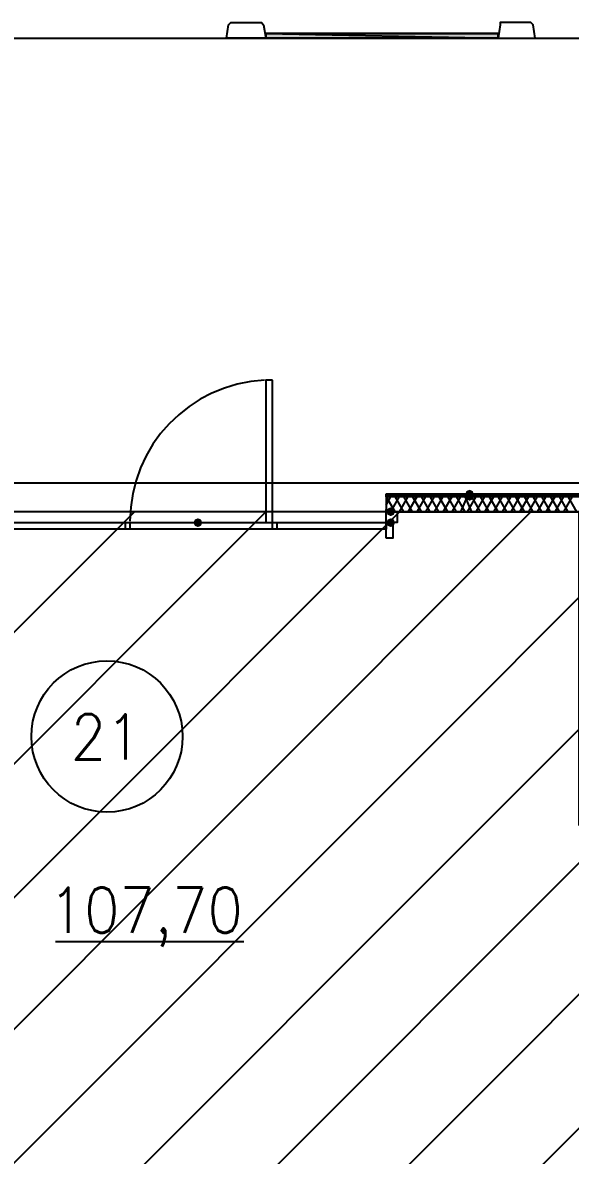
# Model space of a CAD drawing. Header units: millimetres. Extents: x 0 to 420, y 0 to 297.
# Drawn here: x 362.88 to 373.46, y 222.65 to 244.52 of the extents above; entities that cross this region are included whole.
import ezdxf

# ---------------------------------------------------------------- set-up
doc = ezdxf.new("R2010")
doc.units = ezdxf.units.MM
doc.layers.get('0').update_dxf_attribs({"linetype": 'CONTINUOUS'})
doc.styles.get("Standard").update_dxf_attribs({"font": 'STANDARD'})

msp = doc.modelspace()

# ---------------------------------------------------------------- hatches: boundary and pattern name
at = {"true_color": 0x0000fc}
h = msp.add_hatch(color=0, dxfattribs=at)
h.paths.add_polyline_path([(372.067667, 244.305667), (367.580333, 244.305667), (372.067667, 244.221)], flags=0)
h.paths.add_polyline_path([(367.580333, 244.305667), (372.067667, 244.221), (367.580333, 244.221)], flags=0)
at = {"true_color": 0x0000fe}
for points in [[(371.602, 235.415667), (371.577129, 235.355871), (371.517333, 235.331), (371.457538, 235.355871), (371.432667, 235.415667), (371.457537, 235.475462), (371.517333, 235.500333), (371.577129, 235.475463)], [(371.602, 235.373333), (371.577129, 235.313538), (371.517333, 235.288667), (371.457538, 235.313538), (371.432667, 235.373333), (371.457537, 235.433129), (371.517333, 235.458), (371.577129, 235.433129)]]:
    msp.add_hatch(color=0, dxfattribs=at).paths.add_polyline_path(points, flags=0)
at = {"true_color": 0x000007}
h = msp.add_hatch(color=0, dxfattribs=at)
h.paths.add_polyline_path([(374.777, 235.415667), (369.908667, 235.415667), (374.777, 235.373333)], flags=0)
h.paths.add_polyline_path([(369.908667, 235.415667), (374.777, 235.373333), (369.908667, 235.373333)], flags=0)
for points in [[(370.078, 235.077), (370.053129, 235.017204), (369.993333, 234.992333), (369.933538, 235.017204), (369.908667, 235.077), (369.933537, 235.136796), (369.993333, 235.161667), (370.053129, 235.136796)], [(366.352667, 234.865333), (366.327796, 234.805537), (366.268, 234.780667), (366.208204, 234.805537), (366.183333, 234.865333), (366.208204, 234.925129), (366.268, 234.95), (366.327796, 234.925129)], [(366.352667, 234.865333), (366.327796, 234.805537), (366.268, 234.780667), (366.208204, 234.805537), (366.183333, 234.865333), (366.208204, 234.925129), (366.268, 234.95), (366.327796, 234.925129)], [(370.078, 234.865333), (370.053129, 234.805537), (369.993333, 234.780667), (369.933538, 234.805537), (369.908667, 234.865333), (369.933537, 234.925129), (369.993333, 234.95), (370.053129, 234.925129)]]:
    msp.add_hatch(color=0, dxfattribs=at).paths.add_polyline_path(points, flags=0)

# ---------------------------------------------------------------- linework, layer by layer
at = {"color": 0, "true_color": 0x000007}
for points in [[(366.818333, 244.221), (366.860667, 244.475), (366.903, 244.517333), (367.495667, 244.517333), (367.538, 244.475), (367.580333, 244.221)], [(372.787333, 244.221), (372.745, 244.475), (372.702667, 244.517333), (372.11, 244.517333), (372.11, 244.475), (372.067667, 244.221)], [(368.003667, 244.305667), (367.580333, 244.305667), (368.003667, 244.305667), (368.850333, 244.305667)], [(367.580333, 244.305667), (367.707333, 244.305667), (367.580333, 244.305667), (368.3, 244.305667)], [(372.067667, 244.305667), (367.580333, 244.305667), (367.580333, 244.221), (372.067667, 244.221)], [(368.596333, 244.305667), (368.003667, 244.305667), (368.596333, 244.305667), (369.443, 244.305667)], [(369.146667, 244.305667), (368.596333, 244.305667), (369.146667, 244.305667), (370.035667, 244.305667)], [(369.739333, 244.305667), (369.146667, 244.305667), (369.739333, 244.305667), (370.586, 244.305667)], [(370.332, 244.305667), (369.739333, 244.305667), (370.332, 244.305667), (371.178667, 244.305667)], [(370.882333, 244.305667), (370.332, 244.305667), (370.882333, 244.305667), (371.771333, 244.305667), (370.882333, 244.305667), (370.332, 244.305667), (370.882333, 244.305667), (371.771333, 244.305667)], [(371.475, 244.305667), (370.882333, 244.305667), (371.475, 244.305667), (372.067667, 244.305667)], [(372.067667, 244.305667), (371.475, 244.305667)], [(117.263333, 244.221), (378.883333, 244.221), (378.883333, 235.627333), (117.263333, 235.627333)], [(367.707333, 237.617), (367.580333, 237.617), (367.580333, 234.865333), (367.707333, 234.865333)], [(105.156, 117.940667), (390.990667, 117.940667), (390.990667, 235.627333), (105.156, 235.627333)], [(374.777, 235.415667), (369.908667, 235.415667), (374.777, 235.373333)], [(369.908667, 235.415667), (374.777, 235.373333), (369.908667, 235.373333)], [(369.908667, 235.373333), (369.908667, 235.415667), (374.777, 235.415667), (374.777, 235.373333), (369.908667, 235.373333), (374.777, 235.373333), (374.777, 235.415667), (369.908667, 235.415667)], [(361.272667, 235.077), (361.272667, 200.617667), (390.440333, 200.617667), (390.440333, 229.023333), (373.634, 229.023333), (373.634, 235.077)], [(370.120333, 234.865333), (369.908667, 234.865333), (369.908667, 235.077), (370.120333, 235.077), (370.120333, 234.865333), (369.908667, 234.865333), (369.908667, 235.077), (370.120333, 235.077)], [(362.627333, 234.865333), (369.908667, 234.865333), (369.908667, 234.738333), (362.627333, 234.738333)], [(364.871, 234.865333), (364.955667, 234.865333), (364.955667, 234.738333), (364.871, 234.738333)], [(367.707333, 234.865333), (367.792, 234.865333), (367.792, 234.738333), (367.707333, 234.738333)], [(369.908667, 234.569), (369.908667, 234.865333), (370.035667, 234.865333), (370.035667, 234.569)]]:
    msp.add_lwpolyline(points, close=True, dxfattribs=at)
at = {"color": 0, "true_color": 0x0000fc}
for points in [[(372.067667, 244.305667), (367.580333, 244.305667), (372.067667, 244.221)], [(367.580333, 244.305667), (372.067667, 244.221), (367.580333, 244.221)]]:
    msp.add_lwpolyline(points, close=True, dxfattribs=at)
at = {"color": 0, "true_color": 0x000007}
for points in [[(367.557677, 237.613977), (367.28915, 237.588163), (367.029069, 237.537219), (366.778649, 237.462416), (366.539107, 237.365024), (366.311658, 237.246314), (366.097519, 237.107555), (365.897905, 236.950018), (365.714033, 236.774973), (365.54712, 236.58369), (365.39838, 236.377438), (365.269031, 236.157489), (365.160288, 235.925112), (365.073367, 235.681577), (365.009485, 235.428154), (364.969857, 235.166115), (364.955701, 234.896728)], [(374.777, 235.373333), (369.908667, 235.373333), (374.777, 235.415667), (369.908667, 235.415667)], [(369.908667, 235.204), (369.993333, 235.373333)], [(370.078, 235.077), (369.908667, 235.373333)], [(369.908667, 235.373333), (369.908667, 235.077)], [(369.908667, 235.373333), (369.908667, 235.077)], [(374.777, 235.373333), (369.908667, 235.373333)], [(369.993333, 235.077), (370.162667, 235.373333)], [(370.247333, 235.077), (370.078, 235.373333)], [(370.162667, 235.077), (370.332, 235.373333)], [(370.416667, 235.077), (370.247333, 235.373333)], [(370.332, 235.077), (370.501333, 235.373333)], [(370.586, 235.077), (370.416667, 235.373333)], [(370.501333, 235.077), (370.670667, 235.373333)], [(370.755333, 235.077), (370.586, 235.373333)], [(370.670667, 235.077), (370.84, 235.373333)], [(370.924667, 235.077), (370.755333, 235.373333)], [(370.84, 235.077), (371.009333, 235.373333)], [(371.094, 235.077), (370.924667, 235.373333)], [(371.009333, 235.077), (371.178667, 235.373333)], [(371.263333, 235.077), (371.094, 235.373333)], [(371.178667, 235.077), (371.348, 235.373333)], [(371.432667, 235.077), (371.263333, 235.373333)], [(371.348, 235.077), (371.475, 235.373333)], [(371.559667, 235.077), (371.432667, 235.373333)], [(371.475, 235.077), (371.644333, 235.373333)], [(371.729, 235.077), (371.559667, 235.373333)], [(371.644333, 235.077), (371.813667, 235.373333)], [(371.898333, 235.077), (371.729, 235.373333)], [(371.813667, 235.077), (371.983, 235.373333)], [(372.067667, 235.077), (371.898333, 235.373333)], [(371.983, 235.077), (372.152333, 235.373333)], [(372.237, 235.077), (372.067667, 235.373333)], [(372.152333, 235.077), (372.321667, 235.373333)], [(372.406333, 235.077), (372.237, 235.373333)], [(372.321667, 235.077), (372.491, 235.373333)], [(372.575667, 235.077), (372.406333, 235.373333)], [(372.491, 235.077), (372.660333, 235.373333)], [(372.745, 235.077), (372.575667, 235.373333)], [(372.660333, 235.077), (372.829667, 235.373333)], [(372.914333, 235.077), (372.745, 235.373333)], [(372.829667, 235.077), (372.999, 235.373333)], [(373.083667, 235.077), (372.914333, 235.373333)], [(372.999, 235.077), (373.168333, 235.373333)], [(373.253, 235.077), (373.083667, 235.373333)], [(373.168333, 235.077), (373.337667, 235.373333)], [(373.422333, 235.077), (373.253, 235.373333)], [(373.337667, 235.077), (373.507, 235.373333)], [(373.591667, 235.077), (373.422333, 235.373333)], [(366.268, 235.077), (362.627333, 235.077), (362.627333, 234.992333)], [(369.908667, 234.992333), (369.908667, 235.077), (366.268, 235.077)], [(369.908667, 235.077), (369.908667, 235.119333)], [(370.035667, 235.077), (373.634, 235.077)], [(362.627333, 234.992333), (362.627333, 234.865333), (366.268, 234.865333)], [(366.268, 234.865333), (369.908667, 234.865333), (369.908667, 234.992333)], [(363.516333, 226.779667), (367.157, 226.779667)]]:
    msp.add_lwpolyline(points, dxfattribs=at)
at = {"color": 0, "true_color": 0x000006}
for points in [[(319.066334, 189.145333), (365.040334, 235.076999)], [(321.648667, 189.145333), (367.580334, 235.076999)], [(324.231, 189.145333), (370.162667, 235.076999)], [(326.771, 189.145333), (372.702667, 235.076999)], [(329.353334, 189.145333), (375.285, 235.076999)], [(331.893334, 189.145333), (377.825, 235.076999)], [(334.475667, 189.145333), (380.407333, 235.076999)], [(337.015667, 189.145333), (382.947333, 235.076999)], [(339.598, 189.145333), (385.529667, 235.076999)]]:
    msp.add_lwpolyline(points, dxfattribs=at)
at = {"color": 0, "true_color": 0x000007}
msp.add_circle((364.511167, 230.737833), 1.4605, dxfattribs=at)

# ---------------------------------------------------------------- texts
at = {"color": 0, "true_color": 0x000007, "char_height": 0.872032, "attachment_point": 1}
for s, insert, width in [('21', (363.81266, 231.165366), 0.87203199), ('107,70', (363.389326, 227.82103), 3.24589682)]:
    msp.add_mtext(s, dxfattribs=dict(at, insert=insert, width=width))

doc.saveas('drawing.dxf')
